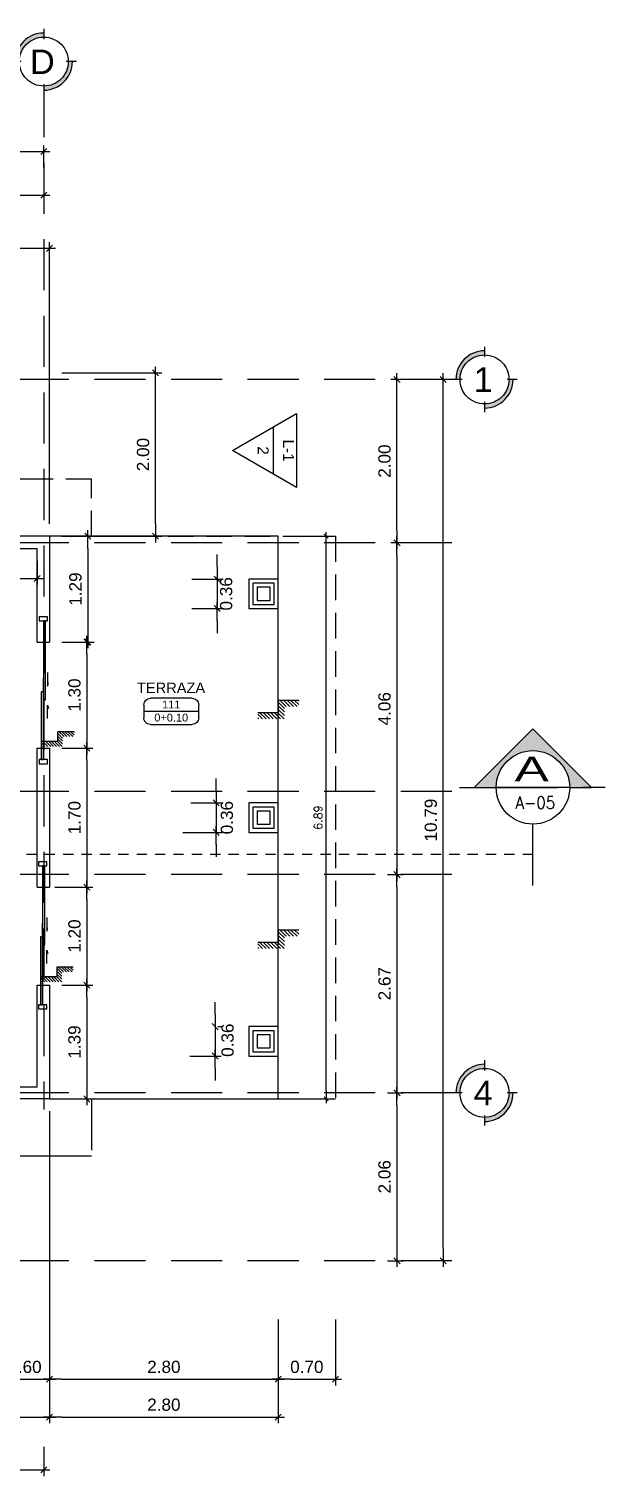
# Model space of a CAD drawing. Header units: millimetres. Extents: x 3 to 131, y 46 to 75.
# Drawn here: x 124.13 to 131.18, y 46.87 to 64.58 of the extents above; entities that cross this region are included whole.
import ezdxf
from ezdxf.enums import TextEntityAlignment as Align

# ---------------------------------------------------------------- set-up
doc = ezdxf.new("R2010")
doc.units = ezdxf.units.MM
doc.header["$LTSCALE"] = 0.5
doc.linetypes.add('CENTER2', pattern=[28.575, 19.05, -3.175, 3.175, -3.175])
doc.linetypes.add('HIDDEN2', pattern=[0.1875, 0.125, -0.0625])
for name, color, linetype in [('1.SIMBOLO', 1, 'Continuous'), ('AMBIENTE', 3, 'Continuous'), ('COTAS', 1, 'Continuous'), ('DESNIVELES', 2, 'Continuous'), ('EJES', 251, 'CENTER2'), ('MUEBLE', 1, 'Continuous'), ('Paredes', 5, 'Continuous'), ('piso', 253, 'Continuous'), ('PUERTA', 2, 'Continuous'), ('PUERTAS', 1, 'Continuous'), ('SIMBOLOGIA', 2, 'Continuous'), ('TECHO', 2, 'Continuous'), ('Techos', 2, 'Continuous')]:
    doc.layers.add(name, color=color, linetype=linetype)
doc.layers.add('verde', color=3, linetype='Continuous', lineweight=30)
doc.styles.add('A', font='arial.ttf')
doc.styles.add('arial', font='arial.ttf')
doc.styles.add('ROMANS', font='romans.shx')
doc.styles.add('SIMBOLOGIA', font='arial.ttf', dxfattribs={"height": 0.15})
doc.styles.add('Swis721', font='swissk.ttf')
doc.dimstyles.new('DIM 50', dxfattribs={"dimscale": 0, "dimtxt": 0.1, "dimasz": 0.1, "dimexe": 0.05, "dimexo": 0.1, "dimgap": 0.05, "dimtad": 1, "dimzin": 0, "dimdsep": 46, "dimtxsty": 'ROMANS', "dimblk": 'COTA', "dimcen": 0.05, "dimdle": 0.075, "dimclrd": 1, "dimclre": 1, "dimclrt": 3, "dimaunit": 1, "dimadec": 0, "dimazin": 0, "dimtfac": 0.75, "dimtix": 1, "dimtmove": 2, "dimatfit": 3, "dimfxl": 0.075, "dimtvp": 1.5, "dimtolj": 1, "dimtzin": 0, "dimarcsym": 0})
doc.dimstyles.new('DIM 75', dxfattribs={"dimscale": 0, "dimtxt": 0.15, "dimasz": 0.15, "dimexe": 0.075, "dimexo": 0.15, "dimgap": 0.075, "dimtad": 1, "dimzin": 0, "dimdsep": 46, "dimtxsty": 'ROMANS', "dimblk": 'COTA', "dimcen": 0.075, "dimdle": 0.075, "dimclrd": 256, "dimclre": 256, "dimclrt": 256, "dimaunit": 1, "dimadec": 0, "dimazin": 0, "dimtfac": 0.75, "dimtix": 1, "dimtmove": 2, "dimatfit": 3, "dimfxl": 0.075, "dimtvp": 1.5, "dimtolj": 1, "dimtzin": 0, "dimarcsym": 0})

# ---------------------------------------------------------------- blocks, each defined once
blk = doc.blocks.new('TECHO')
at = {"layer": 'TECHO', "color": 8, "linetype": 'HIDDEN2', "ltscale": 5}
for p, q in [((6.557, 59.25), (4.16, 59.25)), ((13.46, 59.25), (12.395, 59.25)), ((14.06, 59.25), (13.46, 59.25)), ((14.06, 58.55), (14.06, 59.25)), ((6.931, 52.645), (5.124, 52.645)), ((13.46, 50.961), (6.931, 50.961))]:
    blk.add_line(p, q, dxfattribs=at)
at = {"layer": 'TECHO', "color": 8, "linetype": 'HIDDEN2', "ltscale": 10}
for p, q in [((6.931, 50.961), (6.931, 52.645)), ((14.06, 51.661), (14.06, 50.961)), ((14.06, 50.961), (13.46, 50.961))]:
    blk.add_line(p, q, dxfattribs=at)
at = {"layer": 'TECHO', "color": 8, "linetype": 'HIDDEN2', "ltscale": 5}
for points in [[(6.557, 59.25), (6.557, 61.251), (12.395, 61.251), (12.395, 59.25)], [(4.16, 59.25), (4.16, 59.25), (0.414, 59.25), (0, 59.25), (0, 49.16), (0, 48.91), (4.724, 48.91), (5.124, 48.91), (5.124, 52.645)], [(14.06, 58.55), (17.046, 58.55), (17.046, 51.661), (14.06, 51.661)]]:
    blk.add_lwpolyline(points, dxfattribs=at)
blk = doc.blocks.new('Ambiente1')
at = {"color": 3}
for p, q in [((-0.01472, -0.2965), (-0.01472, -0.2915)), ((-0.01222, -0.289), (0.00376, -0.289)), ((0.00626, -0.2915), (0.00626, -0.2965)), ((-0.01472, -0.294), (0.00626, -0.294)), ((0.00376, -0.299), (-0.01222, -0.299))]:
    blk.add_line(p, q, dxfattribs=at)
for centre, start, end in [((-0.01222, -0.2915), 90, 180), ((0.00376, -0.2915), 0, 90), ((-0.01222, -0.2965), 180, 270), ((0.00376, -0.2965), 270, 0)]:
    blk.add_arc(centre, 0.0025, start, end, dxfattribs=at)
at = {"style": 'Swis721', "flags": 4}
for p in [(-0.00416, -0.28315), (-0.00416, -0.28765)]:
    blk.add_attdef('1', text='', height=0.003, dxfattribs=at).set_placement(p, align=Align.CENTER)
at = {"style": 'ROMANS', "width": 0.9, "flags": 4}
for p in [(-0.00423, -0.2915), (-0.00423, -0.2965)]:
    blk.add_attdef('1', text='', height=0.0024, dxfattribs=at).set_placement(p, align=Align.MIDDLE_CENTER)
blk = doc.blocks.new('COTA')
at = {"color": 4}
blk.add_line((-0.25, -0.25), (0.25, 0.25), dxfattribs=at)
at = {"color": 1}
blk.add_line((-1, 0), (0.5, 0), dxfattribs=at)
blk = doc.blocks.new('*D113')
at = {"layer": 'COTAS', "lineweight": -2, "transparency": 16777216}
for p, q in [((124.38, 51.334), (124.38, 47.513)), ((118.241, 49.834), (118.241, 47.513)), ((118.391, 47.588), (124.23, 47.588))]:
    blk.add_line(p, q, dxfattribs=at)
at = {"layer": 'DEFPOINTS', "color": 0, "transparency": 16777216}
for p in [(124.38, 51.484), (118.241, 49.984), (124.38, 47.588)]:
    blk.add_point(p, dxfattribs=at)
at = {"layer": 'COTAS', "lineweight": -2, "transparency": 16777216, "xscale": 0.15, "yscale": 0.15, "zscale": 0.15, "rotation": 180}
blk.add_blockref('COTA', (118.241, 47.588), dxfattribs=at)
at = {"layer": 'COTAS', "lineweight": -2, "transparency": 16777216, "xscale": 0.15, "yscale": 0.15, "zscale": 0.15}
blk.add_blockref('COTA', (124.38, 47.588), dxfattribs=at)
at = {"layer": 'COTAS', "transparency": 16777216, "insert": (121.31, 47.74), "char_height": 0.15, "attachment_point": 5, "style": 'A'}
blk.add_mtext('\\A1;6.14', dxfattribs=at)
blk = doc.blocks.new('*D114')
at = {"layer": 'COTAS', "lineweight": -2, "transparency": 16777216}
for p, q in [((124.38, 51.334), (124.38, 47.513)), ((127.18, 48.783), (127.18, 47.513)), ((124.53, 47.588), (127.03, 47.588))]:
    blk.add_line(p, q, dxfattribs=at)
at = {"layer": 'DEFPOINTS', "color": 0, "transparency": 16777216}
for p in [(124.38, 51.484), (127.18, 48.933), (127.18, 47.588)]:
    blk.add_point(p, dxfattribs=at)
at = {"layer": 'COTAS', "lineweight": -2, "transparency": 16777216, "xscale": 0.15, "yscale": 0.15, "zscale": 0.15, "rotation": 180}
blk.add_blockref('COTA', (124.38, 47.588), dxfattribs=at)
at = {"layer": 'COTAS', "lineweight": -2, "transparency": 16777216, "xscale": 0.15, "yscale": 0.15, "zscale": 0.15}
blk.add_blockref('COTA', (127.18, 47.588), dxfattribs=at)
at = {"layer": 'COTAS', "transparency": 16777216, "insert": (125.78, 47.74), "char_height": 0.15, "attachment_point": 5, "style": 'A'}
blk.add_mtext('\\A1;2.80', dxfattribs=at)
blk = doc.blocks.new('*D73')
at = {"layer": 'COTAS', "lineweight": -2, "transparency": 16777216}
for p, q in [((123.78, 49.353), (123.78, 47.977)), ((124.38, 48.783), (124.38, 47.977)), ((123.93, 48.052), (124.23, 48.052))]:
    blk.add_line(p, q, dxfattribs=at)
at = {"layer": 'DEFPOINTS', "color": 0, "transparency": 16777216}
for p in [(123.78, 49.503), (124.38, 48.933), (124.38, 48.052)]:
    blk.add_point(p, dxfattribs=at)
at = {"layer": 'COTAS', "lineweight": -2, "transparency": 16777216, "xscale": 0.15, "yscale": 0.15, "zscale": 0.15, "rotation": 180}
blk.add_blockref('COTA', (123.78, 48.052), dxfattribs=at)
at = {"layer": 'COTAS', "lineweight": -2, "transparency": 16777216, "xscale": 0.15, "yscale": 0.15, "zscale": 0.15}
blk.add_blockref('COTA', (124.38, 48.052), dxfattribs=at)
at = {"layer": 'COTAS', "transparency": 16777216, "insert": (124.08, 48.203), "char_height": 0.15, "attachment_point": 5, "style": 'A'}
blk.add_mtext('\\A1;0.60', dxfattribs=at)
blk = doc.blocks.new('*D74')
at = {"layer": 'COTAS', "lineweight": -2, "transparency": 16777216}
for p, q in [((124.38, 51.334), (124.38, 47.977)), ((127.18, 48.783), (127.18, 47.977)), ((124.53, 48.052), (127.03, 48.052))]:
    blk.add_line(p, q, dxfattribs=at)
at = {"layer": 'DEFPOINTS', "color": 0, "transparency": 16777216}
for p in [(124.38, 51.484), (127.18, 48.933), (127.18, 48.052)]:
    blk.add_point(p, dxfattribs=at)
at = {"layer": 'COTAS', "lineweight": -2, "transparency": 16777216, "xscale": 0.15, "yscale": 0.15, "zscale": 0.15, "rotation": 180}
blk.add_blockref('COTA', (124.38, 48.052), dxfattribs=at)
at = {"layer": 'COTAS', "lineweight": -2, "transparency": 16777216, "xscale": 0.15, "yscale": 0.15, "zscale": 0.15}
blk.add_blockref('COTA', (127.18, 48.052), dxfattribs=at)
at = {"layer": 'COTAS', "transparency": 16777216, "insert": (125.78, 48.203), "char_height": 0.15, "attachment_point": 5, "style": 'A'}
blk.add_mtext('\\A1;2.80', dxfattribs=at)
blk = doc.blocks.new('*D75')
at = {"layer": 'COTAS', "lineweight": -2, "transparency": 16777216}
for p, q in [((127.18, 48.783), (127.18, 47.977)), ((127.88, 48.783), (127.88, 47.977)), ((127.33, 48.052), (127.73, 48.052))]:
    blk.add_line(p, q, dxfattribs=at)
at = {"layer": 'DEFPOINTS', "color": 0, "transparency": 16777216}
for p in [(127.18, 48.933), (127.88, 48.933), (127.88, 48.052)]:
    blk.add_point(p, dxfattribs=at)
at = {"layer": 'COTAS', "lineweight": -2, "transparency": 16777216, "xscale": 0.15, "yscale": 0.15, "zscale": 0.15, "rotation": 180}
blk.add_blockref('COTA', (127.18, 48.052), dxfattribs=at)
at = {"layer": 'COTAS', "lineweight": -2, "transparency": 16777216, "xscale": 0.15, "yscale": 0.15, "zscale": 0.15}
blk.add_blockref('COTA', (127.88, 48.052), dxfattribs=at)
at = {"layer": 'COTAS', "transparency": 16777216, "insert": (127.53, 48.203), "char_height": 0.15, "attachment_point": 5, "style": 'A'}
blk.add_mtext('\\A1;0.70', dxfattribs=at)
blk = doc.blocks.new('*D132')
at = {"layer": 'COTAS', "lineweight": -2, "transparency": 16777216}
for p, q in [((122.529, 60.523), (122.529, 61.973)), ((122.679, 61.898), (124.23, 61.898)), ((124.38, 58.523), (124.38, 61.973))]:
    blk.add_line(p, q, dxfattribs=at)
at = {"layer": 'DEFPOINTS', "color": 0, "transparency": 16777216}
for p in [(124.38, 61.898), (122.529, 60.373), (124.38, 58.373)]:
    blk.add_point(p, dxfattribs=at)
at = {"layer": 'COTAS', "lineweight": -2, "transparency": 16777216, "xscale": 0.15, "yscale": 0.15, "zscale": 0.15, "rotation": 180}
blk.add_blockref('COTA', (122.529, 61.898), dxfattribs=at)
at = {"layer": 'COTAS', "lineweight": -2, "transparency": 16777216, "xscale": 0.15, "yscale": 0.15, "zscale": 0.15}
blk.add_blockref('COTA', (124.38, 61.898), dxfattribs=at)
at = {"layer": 'COTAS', "transparency": 16777216, "insert": (123.454, 62.05), "char_height": 0.15, "attachment_point": 5, "style": 'A'}
blk.add_mtext('\\A1;1.85', dxfattribs=at)
blk = doc.blocks.new('*D84')
at = {"layer": 'COTAS', "lineweight": -2, "transparency": 16777216}
for p, q in [((120.365, 58.075), (120.365, 57.782)), ((124.23, 58.073), (124.23, 57.782)), ((120.515, 57.857), (124.08, 57.857))]:
    blk.add_line(p, q, dxfattribs=at)
at = {"layer": 'DEFPOINTS', "color": 0, "transparency": 16777216}
for p in [(120.365, 58.225), (124.23, 58.223), (124.23, 57.857)]:
    blk.add_point(p, dxfattribs=at)
at = {"layer": 'COTAS', "lineweight": -2, "transparency": 16777216, "xscale": 0.15, "yscale": 0.15, "zscale": 0.15, "rotation": 180}
blk.add_blockref('COTA', (120.365, 57.857), dxfattribs=at)
at = {"layer": 'COTAS', "lineweight": -2, "transparency": 16777216, "xscale": 0.15, "yscale": 0.15, "zscale": 0.15}
blk.add_blockref('COTA', (124.23, 57.857), dxfattribs=at)
at = {"layer": 'COTAS', "transparency": 16777216, "insert": (122.297, 58.009), "char_height": 0.15, "attachment_point": 5, "style": 'A'}
blk.add_mtext('\\A1;3.86', dxfattribs=at)
blk = doc.blocks.new('*D85')
at = {"layer": 'COTAS', "lineweight": -2, "transparency": 16777216}
for p, q in [((124.53, 60.373), (125.753, 60.373)), ((125.678, 58.523), (125.678, 60.223)), ((124.53, 58.373), (125.753, 58.373))]:
    blk.add_line(p, q, dxfattribs=at)
at = {"layer": 'DEFPOINTS', "color": 0, "transparency": 16777216}
for p in [(124.38, 60.373), (125.678, 60.373), (124.38, 58.373)]:
    blk.add_point(p, dxfattribs=at)
at = {"layer": 'COTAS', "lineweight": -2, "transparency": 16777216, "xscale": 0.15, "yscale": 0.15, "zscale": 0.15}
for p, rotation in [((125.678, 60.373), 90), ((125.678, 58.373), 270)]:
    blk.add_blockref('COTA', p, dxfattribs=dict(at, rotation=rotation))
at = {"layer": 'COTAS', "transparency": 16777216, "insert": (125.526, 59.373), "char_height": 0.15, "attachment_point": 5, "rotation": 90, "style": 'A'}
blk.add_mtext('\\A1;2.00', dxfattribs=at)
blk = doc.blocks.new('*D88')
at = {"layer": 'COTAS', "lineweight": -2, "transparency": 16777216}
for p, q in [((118.171, 62.699), (118.171, 62.624)), ((118.321, 62.549), (124.16, 62.549)), ((124.31, 62.699), (124.31, 62.624))]:
    blk.add_line(p, q, dxfattribs=at)
at = {"layer": 'DEFPOINTS', "color": 0, "transparency": 16777216}
for p in [(118.171, 62.549), (124.31, 62.549), (124.31, 62.549)]:
    blk.add_point(p, dxfattribs=at)
at = {"layer": 'COTAS', "lineweight": -2, "transparency": 16777216, "xscale": 0.15, "yscale": 0.15, "zscale": 0.15, "rotation": 180}
blk.add_blockref('COTA', (118.171, 62.549), dxfattribs=at)
at = {"layer": 'COTAS', "lineweight": -2, "transparency": 16777216, "xscale": 0.15, "yscale": 0.15, "zscale": 0.15}
blk.add_blockref('COTA', (124.31, 62.549), dxfattribs=at)
at = {"layer": 'COTAS', "transparency": 16777216, "insert": (121.24, 62.7), "char_height": 0.15, "attachment_point": 5, "style": 'A'}
blk.add_mtext('\\A1;6.14', dxfattribs=at)
blk = doc.blocks.new('*D89')
at = {"layer": 'COTAS', "lineweight": -2, "transparency": 16777216}
for p, q in [((111.609, 62.888), (111.609, 63.158)), ((111.759, 63.083), (124.16, 63.083)), ((124.31, 62.888), (124.31, 63.158))]:
    blk.add_line(p, q, dxfattribs=at)
at = {"layer": 'DEFPOINTS', "color": 0, "transparency": 16777216}
for p in [(124.31, 63.083), (111.609, 62.738), (124.31, 62.738)]:
    blk.add_point(p, dxfattribs=at)
at = {"layer": 'COTAS', "lineweight": -2, "transparency": 16777216, "xscale": 0.15, "yscale": 0.15, "zscale": 0.15, "rotation": 180}
blk.add_blockref('COTA', (111.609, 63.083), dxfattribs=at)
at = {"layer": 'COTAS', "lineweight": -2, "transparency": 16777216, "xscale": 0.15, "yscale": 0.15, "zscale": 0.15}
blk.add_blockref('COTA', (124.31, 63.083), dxfattribs=at)
at = {"layer": 'COTAS', "transparency": 16777216, "insert": (117.959, 63.235), "char_height": 0.15, "attachment_point": 5, "style": 'A'}
blk.add_mtext('\\A1;12.70', dxfattribs=at)
blk = doc.blocks.new('*D92')
at = {"layer": 'COTAS', "lineweight": -2, "transparency": 16777216}
for p, q in [((111.609, 47.224), (111.609, 46.867)), ((124.31, 47.224), (124.31, 46.867)), ((111.759, 46.942), (124.16, 46.942))]:
    blk.add_line(p, q, dxfattribs=at)
at = {"layer": 'DEFPOINTS', "color": 0, "transparency": 16777216}
for p in [(111.609, 47.374), (124.31, 47.374), (124.31, 46.942)]:
    blk.add_point(p, dxfattribs=at)
at = {"layer": 'COTAS', "lineweight": -2, "transparency": 16777216, "xscale": 0.15, "yscale": 0.15, "zscale": 0.15, "rotation": 180}
blk.add_blockref('COTA', (111.609, 46.942), dxfattribs=at)
at = {"layer": 'COTAS', "lineweight": -2, "transparency": 16777216, "xscale": 0.15, "yscale": 0.15, "zscale": 0.15}
blk.add_blockref('COTA', (124.31, 46.942), dxfattribs=at)
at = {"layer": 'COTAS', "transparency": 16777216, "insert": (117.959, 47.094), "char_height": 0.15, "attachment_point": 5, "style": 'A'}
blk.add_mtext('\\A1;12.70', dxfattribs=at)
blk = doc.blocks.new('*D93')
at = {"layer": 'COTAS', "lineweight": -2, "transparency": 16777216}
for p, q in [((126.432, 57.998), (126.432, 58.148)), ((126.124, 57.848), (126.507, 57.848)), ((126.432, 57.848), (126.432, 57.488)), ((126.124, 57.488), (126.507, 57.488)), ((126.432, 57.338), (126.432, 57.188))]:
    blk.add_line(p, q, dxfattribs=at)
at = {"layer": 'DEFPOINTS', "color": 0, "transparency": 16777216}
for p in [(125.974, 57.848), (125.974, 57.488), (126.432, 57.488)]:
    blk.add_point(p, dxfattribs=at)
at = {"layer": 'COTAS', "lineweight": -2, "transparency": 16777216, "xscale": 0.15, "yscale": 0.15, "zscale": 0.15}
for p, rotation in [((126.432, 57.848), 270), ((126.432, 57.488), 90)]:
    blk.add_blockref('COTA', p, dxfattribs=dict(at, rotation=rotation))
at = {"layer": 'COTAS', "transparency": 16777216, "insert": (126.543, 57.668), "char_height": 0.15, "attachment_point": 5, "rotation": 90, "style": 'A'}
blk.add_mtext('\\A1;0.36', dxfattribs=at)
blk = doc.blocks.new('*D94')
at = {"layer": 'COTAS', "lineweight": -2, "transparency": 16777216}
for p, q in [((126.419, 55.258), (126.419, 55.408)), ((126.111, 55.108), (126.494, 55.108)), ((126.419, 55.108), (126.419, 54.748)), ((126.011, 54.748), (126.494, 54.748)), ((126.419, 54.598), (126.419, 54.448))]:
    blk.add_line(p, q, dxfattribs=at)
at = {"layer": 'DEFPOINTS', "color": 0, "transparency": 16777216}
for p in [(125.961, 55.108), (125.861, 54.748), (126.419, 54.748)]:
    blk.add_point(p, dxfattribs=at)
at = {"layer": 'COTAS', "lineweight": -2, "transparency": 16777216, "xscale": 0.15, "yscale": 0.15, "zscale": 0.15}
for p, rotation in [((126.419, 55.108), 270), ((126.419, 54.748), 90)]:
    blk.add_blockref('COTA', p, dxfattribs=dict(at, rotation=rotation))
at = {"layer": 'COTAS', "transparency": 16777216, "insert": (126.552, 54.928), "char_height": 0.15, "attachment_point": 5, "rotation": 90, "style": 'A'}
blk.add_mtext('\\A1;0.36', dxfattribs=at)
blk = doc.blocks.new('*D95')
at = {"layer": 'COTAS', "lineweight": -2, "transparency": 16777216}
for p, q in [((126.407, 52.519), (126.407, 52.669)), ((126.407, 52.369), (126.407, 52.009)), ((126.441, 52.369), (126.482, 52.369)), ((126.099, 52.009), (126.482, 52.009)), ((126.407, 51.859), (126.407, 51.709))]:
    blk.add_line(p, q, dxfattribs=at)
at = {"layer": 'DEFPOINTS', "color": 0, "transparency": 16777216}
for p in [(126.291, 52.369), (125.949, 52.009), (126.407, 52.009)]:
    blk.add_point(p, dxfattribs=at)
at = {"layer": 'COTAS', "lineweight": -2, "transparency": 16777216, "xscale": 0.15, "yscale": 0.15, "zscale": 0.15}
for p, rotation in [((126.407, 52.369), 270), ((126.407, 52.009), 90)]:
    blk.add_blockref('COTA', p, dxfattribs=dict(at, rotation=rotation))
at = {"layer": 'COTAS', "transparency": 16777216, "insert": (126.56, 52.203), "char_height": 0.15, "attachment_point": 5, "rotation": 90, "style": 'A'}
blk.add_mtext('\\A1;0.36', dxfattribs=at)
blk = doc.blocks.new('*D98')
at = {"layer": 'COTAS', "lineweight": -2, "transparency": 16777216}
for p, q in [((128.973, 60.293), (128.558, 60.293)), ((128.633, 58.443), (128.633, 60.143)), ((128.973, 58.293), (128.558, 58.293))]:
    blk.add_line(p, q, dxfattribs=at)
at = {"layer": 'DEFPOINTS', "color": 0, "transparency": 16777216}
for p in [(128.633, 60.293), (129.123, 60.293), (129.123, 58.293)]:
    blk.add_point(p, dxfattribs=at)
at = {"layer": 'COTAS', "lineweight": -2, "transparency": 16777216, "xscale": 0.15, "yscale": 0.15, "zscale": 0.15}
for p, rotation in [((128.633, 60.293), 90), ((128.633, 58.293), 270)]:
    blk.add_blockref('COTA', p, dxfattribs=dict(at, rotation=rotation))
at = {"layer": 'COTAS', "transparency": 16777216, "insert": (128.481, 59.293), "char_height": 0.15, "attachment_point": 5, "rotation": 90, "style": 'A'}
blk.add_mtext('\\A1;2.00', dxfattribs=at)
blk = doc.blocks.new('*D99')
at = {"layer": 'COTAS', "lineweight": -2, "transparency": 16777216}
for p, q in [((128.665, 58.293), (128.558, 58.293)), ((128.633, 58.143), (128.633, 54.38)), ((128.518, 54.23), (128.708, 54.23))]:
    blk.add_line(p, q, dxfattribs=at)
at = {"layer": 'DEFPOINTS', "color": 0, "transparency": 16777216}
for p in [(128.815, 58.293), (128.368, 54.23), (128.633, 54.23)]:
    blk.add_point(p, dxfattribs=at)
at = {"layer": 'COTAS', "lineweight": -2, "transparency": 16777216, "xscale": 0.15, "yscale": 0.15, "zscale": 0.15}
for p, rotation in [((128.633, 58.293), 90), ((128.633, 54.23), 270)]:
    blk.add_blockref('COTA', p, dxfattribs=dict(at, rotation=rotation))
at = {"layer": 'COTAS', "transparency": 16777216, "insert": (128.481, 56.261), "char_height": 0.15, "attachment_point": 5, "rotation": 90, "style": 'A'}
blk.add_mtext('\\A1;4.06', dxfattribs=at)
blk = doc.blocks.new('*D100')
at = {"layer": 'COTAS', "lineweight": -2, "transparency": 16777216}
for p, q in [((128.518, 54.23), (128.708, 54.23)), ((128.633, 54.08), (128.633, 51.709)), ((128.518, 51.559), (128.708, 51.559))]:
    blk.add_line(p, q, dxfattribs=at)
at = {"layer": 'DEFPOINTS', "color": 0, "transparency": 16777216}
for p in [(128.368, 54.23), (128.368, 51.559), (128.633, 51.559)]:
    blk.add_point(p, dxfattribs=at)
at = {"layer": 'COTAS', "lineweight": -2, "transparency": 16777216, "xscale": 0.15, "yscale": 0.15, "zscale": 0.15}
for p, rotation in [((128.633, 54.23), 90), ((128.633, 51.559), 270)]:
    blk.add_blockref('COTA', p, dxfattribs=dict(at, rotation=rotation))
at = {"layer": 'COTAS', "transparency": 16777216, "insert": (128.481, 52.895), "char_height": 0.15, "attachment_point": 5, "rotation": 90, "style": 'A'}
blk.add_mtext('\\A1;2.67', dxfattribs=at)
blk = doc.blocks.new('*D101')
at = {"layer": 'COTAS', "lineweight": -2, "transparency": 16777216}
for p, q in [((128.518, 51.559), (128.708, 51.559)), ((128.633, 51.409), (128.633, 49.653)), ((128.518, 49.503), (128.708, 49.503))]:
    blk.add_line(p, q, dxfattribs=at)
at = {"layer": 'DEFPOINTS', "color": 0, "transparency": 16777216}
for p in [(128.368, 51.559), (128.368, 49.503), (128.633, 49.503)]:
    blk.add_point(p, dxfattribs=at)
at = {"layer": 'COTAS', "lineweight": -2, "transparency": 16777216, "xscale": 0.15, "yscale": 0.15, "zscale": 0.15}
for p, rotation in [((128.633, 51.559), 90), ((128.633, 49.503), 270)]:
    blk.add_blockref('COTA', p, dxfattribs=dict(at, rotation=rotation))
at = {"layer": 'COTAS', "transparency": 16777216, "insert": (128.481, 50.531), "char_height": 0.15, "attachment_point": 5, "rotation": 90, "style": 'A'}
blk.add_mtext('\\A1;2.06', dxfattribs=at)
blk = doc.blocks.new('*D102')
at = {"layer": 'COTAS', "lineweight": -2, "transparency": 16777216}
for p, q in [((129.155, 60.293), (129.124, 60.293)), ((129.199, 49.653), (129.199, 60.143)), ((129.155, 49.503), (129.124, 49.503))]:
    blk.add_line(p, q, dxfattribs=at)
at = {"layer": 'DEFPOINTS', "color": 0, "transparency": 16777216}
for p in [(129.199, 60.293), (129.305, 60.293), (129.305, 49.503)]:
    blk.add_point(p, dxfattribs=at)
at = {"layer": 'COTAS', "lineweight": -2, "transparency": 16777216, "xscale": 0.15, "yscale": 0.15, "zscale": 0.15}
for p, rotation in [((129.199, 60.293), 90), ((129.199, 49.503), 270)]:
    blk.add_blockref('COTA', p, dxfattribs=dict(at, rotation=rotation))
at = {"layer": 'COTAS', "transparency": 16777216, "insert": (129.048, 54.898), "char_height": 0.15, "attachment_point": 5, "rotation": 90, "style": 'A'}
blk.add_mtext('\\A1;10.79', dxfattribs=at)
blk = doc.blocks.new('EJES')
at = {"layer": 'EJES'}
h = blk.add_hatch(color=8, dxfattribs=at)
h.dxf.hatch_style = 1
h.paths.add_polyline_path([(0, 0.75, 0.414214), (-0.35, 0.4), (-0.3, 0.4, -0.414214), (0, 0.7)])
h = blk.add_hatch(color=8, dxfattribs=at)
h.dxf.hatch_style = 1
h.paths.add_polyline_path([(0, 0.05, 0.414214), (0.35, 0.4), (0.3, 0.4, -0.414214), (0, 0.1)])
at = {"layer": 'EJES', "color": 2}
for p, q in [((0, 0.8), (0, 0.675)), ((-0.275, 0.4), (-0.4, 0.4)), ((0.4, 0.4), (0.275, 0.4)), ((0, 0.125), (0, 0))]:
    blk.add_line(p, q, dxfattribs=at)
blk.add_circle((0, 0.4), 0.3, dxfattribs=at)
for start, end in [(90, 180), (270, 0)]:
    blk.add_arc((0, 0.4), 0.35, start, end, dxfattribs=at)
at = {"layer": 'MUEBLE', "style": 'Swis721'}
blk.add_attdef('EJE', text='', height=0.3, dxfattribs=at).set_placement((-0.017, 0.248), align=Align.CENTER)
blk = doc.blocks.new('simbols')
at = {"layer": 'SIMBOLOGIA'}
blk.add_hatch(color=12, dxfattribs=at).paths.add_polyline_path([(19.08, 54.746), (19.348, 54.746), (18.63, 55.465), (17.912, 54.746), (18.18, 54.746, -0.414214), (18.63, 55.196, -0.414214)])
at = {"layer": 'EJES', "linetype": 'HIDDEN2', "ltscale": 10}
for p, q in [((12.643, 63.332), (12.643, 50.801)), ((17.638, 59.741), (6.27, 59.741)), ((17.638, 57.74), (-3.972, 57.74)), ((17.638, 54.698), (-3.972, 54.698)), ((17.638, 53.678), (-3.972, 53.678)), ((17.638, 51.006), (6.224, 51.006)), ((17.638, 48.95), (-3.972, 48.95))]:
    blk.add_line(p, q, dxfattribs=at)
at = {"layer": 'SIMBOLOGIA', "color": 3}
for p, q in [((18.63, 55.465), (17.912, 54.746)), ((18.63, 55.465), (19.348, 54.746)), ((19.08, 54.746), (18.18, 54.746)), ((19.08, 54.746), (19.348, 54.746)), ((19.513, 54.746), (19.245, 54.746))]:
    blk.add_line(p, q, dxfattribs=at)
at = {"layer": 'SIMBOLOGIA'}
for p, q in [((17.73, 54.746), (18.93, 54.746)), ((18.63, 53.546), (18.63, 54.296))]:
    blk.add_line(p, q, dxfattribs=at)
at = {"layer": 'SIMBOLOGIA', "color": 6, "linetype": 'HIDDEN2', "ltscale": 2}
blk.add_lwpolyline([(18.63, 53.924), (12.046, 53.924)], dxfattribs=at)
at = {"layer": 'SIMBOLOGIA', "color": 3}
blk.add_circle((18.63, 54.746), 0.45, dxfattribs=at)
at = {"layer": 'EJES'}
ref = blk.add_blockref('EJES', (12.643, 63.232), dxfattribs=at)
ref.add_attrib('EJE', 'D', dxfattribs={"color": 2, "height": 0.3, "style": 'Swis721'}).set_placement((12.626, 63.48), align=Align.CENTER)
ref = blk.add_blockref('EJES', (18.038, 59.341), dxfattribs=at)
ref.add_attrib('EJE', '1', dxfattribs={"color": 2, "height": 0.3, "style": 'Swis721'}).set_placement((18.021, 59.589), align=Align.CENTER)
ref = blk.add_blockref('EJES', (18.038, 50.606), dxfattribs=at)
ref.add_attrib('EJE', '4', dxfattribs={"color": 2, "height": 0.3, "style": 'Swis721'}).set_placement((18.021, 50.854), align=Align.CENTER)
at = {"layer": 'SIMBOLOGIA', "style": 'Swis721', "width": 1.5}
blk.add_text('A', height=0.3, dxfattribs=at).set_placement((18.615, 54.971), align=Align.MIDDLE_CENTER)
at = {"layer": 'SIMBOLOGIA', "style": 'ROMANS', "width": 0.9}
blk.add_text('A-05', height=0.15, dxfattribs=at).set_placement((18.66, 54.439), align=Align.BOTTOM_CENTER)
blk = doc.blocks.new('EL')
at = {"layer": 'verde'}
blk.add_line((335.473, -430.431), (336.278, -430.431), dxfattribs=at)
blk.add_lwpolyline([(335.876, -429.734), (335.239, -430.836), (336.512, -430.836)], close=True, dxfattribs=at)
blk = doc.blocks.new('SIMB_ELEVACION')
at = {"layer": '1.SIMBOLO', "xscale": 1.480390116057345, "yscale": 1.480390116057345, "zscale": 1.480390116057345, "rotation": 270}
blk.add_blockref('EL', (637.206, 497.227), dxfattribs=at)
at = {"layer": '1.SIMBOLO', "color": 2, "style": 'SIMBOLOGIA'}
for tag, p in [('NUM_ELEVACION', (-0.233, 0)), ('ELEVACION', (0.25, 0))]:
    blk.add_attdef(tag, text='', height=0.278, rotation=270, dxfattribs=at).set_placement(p, align=Align.MIDDLE_CENTER)
blk = doc.blocks.new('*D140')
at = {"layer": 'DEFPOINTS', "color": 0, "ltscale": 0.5, "transparency": 16777216}
for p in [(127.18, 58.373), (127.767, 58.373), (127.18, 51.484)]:
    blk.add_point(p, dxfattribs=at)
at = {"layer": 'PUERTA', "color": 1, "lineweight": -2, "ltscale": 0.5, "transparency": 16777216}
for p, q in [((127.28, 58.373), (127.817, 58.373)), ((127.767, 51.584), (127.767, 58.273)), ((127.28, 51.484), (127.817, 51.484))]:
    blk.add_line(p, q, dxfattribs=at)
at = {"layer": 'PUERTA', "color": 1, "lineweight": -2, "ltscale": 0.5, "transparency": 16777216, "xscale": 0.1, "yscale": 0.1, "zscale": 0.1}
for p, rotation in [((127.767, 58.373), 89.99976978132075), ((127.767, 51.484), 269.9997697813208)]:
    blk.add_blockref('COTA', p, dxfattribs=dict(at, rotation=rotation))
at = {"layer": 'PUERTA', "color": 3, "ltscale": 0.5, "transparency": 16777216, "insert": (127.667, 54.928), "char_height": 0.1, "attachment_point": 5, "rotation": 89.9998, "style": 'ROMANS'}
blk.add_mtext('\\A1;6.89', dxfattribs=at)
blk = doc.blocks.new('PUERTA CORREDIZA-2.00-01')
at = {"layer": 'PUERTAS'}
for p, q in [((-2, 0.1), (-1.95, 0.1)), ((-2, 0), (-2, 0.1)), ((-1.95, 0), (-2, 0)), ((-1.95, 0.1), (-1.95, 0)), ((-1.95, 0.025), (-1.95, 0.05)), ((-0.25, 0.1), (-0.2, 0.1)), ((-0.25, 0), (-0.25, 0.1)), ((-0.25, 0.075), (-0.25, 0.05)), ((-0.2, 0), (-0.25, 0)), ((-0.2, 0.1), (-0.2, 0))]:
    blk.add_line(p, q, dxfattribs=at)
at = {"layer": 'PUERTAS', "color": 1}
for p, q in [((-0.25, 0.05), (-1.95, 0.05)), ((-1.95, 0.05), (-0.95, 0.05)), ((-1.118, 0.025), (-1.95, 0.025)), ((-1.218, 0.075), (-0.25, 0.075)), ((-1.218, 0.05), (-1.218, 0.075)), ((-1.118, 0.05), (-1.118, 0.025)), ((-0.25, 0.05), (-1.05, 0.05))]:
    blk.add_line(p, q, dxfattribs=at)
at = {"layer": 'PUERTAS', "color": 2}
for p, q in [((-1.447, 0.101), (-1.281, 0.101)), ((-1.281, 0.101), (-1.323, 0.113)), ((-1.05, 0.101), (-1.007, 0.113)), ((-0.883, 0.101), (-1.05, 0.101))]:
    blk.add_line(p, q, dxfattribs=at)
blk = doc.blocks.new('*D144')
at = {"layer": 'COTAS', "lineweight": -2, "transparency": 16777216}
for p, q in [((124.53, 58.373), (124.925, 58.373)), ((124.85, 58.223), (124.85, 57.228)), ((124.53, 57.078), (124.925, 57.078))]:
    blk.add_line(p, q, dxfattribs=at)
at = {"layer": 'DEFPOINTS', "color": 0, "transparency": 16777216}
for p in [(124.38, 58.373), (124.38, 57.078), (124.85, 57.078)]:
    blk.add_point(p, dxfattribs=at)
at = {"layer": 'COTAS', "lineweight": -2, "transparency": 16777216, "xscale": 0.15, "yscale": 0.15, "zscale": 0.15}
for p, rotation in [((124.85, 58.373), 90), ((124.85, 57.078), 270)]:
    blk.add_blockref('COTA', p, dxfattribs=dict(at, rotation=rotation))
at = {"layer": 'COTAS', "transparency": 16777216, "insert": (124.698, 57.726), "char_height": 0.15, "attachment_point": 5, "rotation": 90, "style": 'A'}
blk.add_mtext('\\A1;1.29', dxfattribs=at)
blk = doc.blocks.new('*D145')
at = {"layer": 'COTAS', "lineweight": -2, "transparency": 16777216}
for p, q in [((124.53, 57.078), (124.912, 57.078)), ((124.837, 56.928), (124.837, 55.928)), ((124.53, 55.778), (124.912, 55.778))]:
    blk.add_line(p, q, dxfattribs=at)
at = {"layer": 'DEFPOINTS', "color": 0, "transparency": 16777216}
for p in [(124.38, 57.078), (124.38, 55.778), (124.837, 55.778)]:
    blk.add_point(p, dxfattribs=at)
at = {"layer": 'COTAS', "lineweight": -2, "transparency": 16777216, "xscale": 0.15, "yscale": 0.15, "zscale": 0.15}
for p, rotation in [((124.837, 57.078), 90), ((124.837, 55.778), 270)]:
    blk.add_blockref('COTA', p, dxfattribs=dict(at, rotation=rotation))
at = {"layer": 'COTAS', "transparency": 16777216, "insert": (124.686, 56.428), "char_height": 0.15, "attachment_point": 5, "rotation": 90, "style": 'A'}
blk.add_mtext('\\A1;1.30', dxfattribs=at)
blk = doc.blocks.new('*D110')
at = {"layer": 'COTAS', "lineweight": -2, "transparency": 16777216}
for p, q in [((124.446, 54.078), (124.912, 54.078)), ((124.837, 53.928), (124.837, 53.028)), ((124.53, 52.878), (124.912, 52.878))]:
    blk.add_line(p, q, dxfattribs=at)
at = {"layer": 'DEFPOINTS', "color": 0, "transparency": 16777216}
for p in [(124.296, 54.078), (124.38, 52.878), (124.837, 52.878)]:
    blk.add_point(p, dxfattribs=at)
at = {"layer": 'COTAS', "lineweight": -2, "transparency": 16777216, "xscale": 0.15, "yscale": 0.15, "zscale": 0.15}
for p, rotation in [((124.837, 54.078), 90), ((124.837, 52.878), 270)]:
    blk.add_blockref('COTA', p, dxfattribs=dict(at, rotation=rotation))
at = {"layer": 'COTAS', "transparency": 16777216, "insert": (124.686, 53.478), "char_height": 0.15, "attachment_point": 5, "rotation": 90, "style": 'A'}
blk.add_mtext('\\A1;1.20', dxfattribs=at)
blk = doc.blocks.new('*D111')
at = {"layer": 'COTAS', "lineweight": -2, "transparency": 16777216}
for p, q in [((124.53, 52.878), (124.912, 52.878)), ((124.837, 52.728), (124.837, 51.634)), ((124.446, 51.484), (124.912, 51.484))]:
    blk.add_line(p, q, dxfattribs=at)
at = {"layer": 'DEFPOINTS', "color": 0, "transparency": 16777216}
for p in [(124.38, 52.878), (124.296, 51.484), (124.837, 51.484)]:
    blk.add_point(p, dxfattribs=at)
at = {"layer": 'COTAS', "lineweight": -2, "transparency": 16777216, "xscale": 0.15, "yscale": 0.15, "zscale": 0.15}
for p, rotation in [((124.837, 52.878), 90), ((124.837, 51.484), 270)]:
    blk.add_blockref('COTA', p, dxfattribs=dict(at, rotation=rotation))
at = {"layer": 'COTAS', "transparency": 16777216, "insert": (124.686, 52.181), "char_height": 0.15, "attachment_point": 5, "rotation": 90, "style": 'A'}
blk.add_mtext('\\A1;1.39', dxfattribs=at)
blk = doc.blocks.new('*D146')
at = {"layer": 'COTAS', "lineweight": -2, "transparency": 16777216}
for p, q in [((124.53, 55.778), (124.912, 55.778)), ((124.837, 55.628), (124.837, 54.228)), ((124.53, 54.078), (124.912, 54.078))]:
    blk.add_line(p, q, dxfattribs=at)
at = {"layer": 'DEFPOINTS', "color": 0, "transparency": 16777216}
for p in [(124.38, 55.778), (124.38, 54.078), (124.837, 54.078)]:
    blk.add_point(p, dxfattribs=at)
at = {"layer": 'COTAS', "lineweight": -2, "transparency": 16777216, "xscale": 0.15, "yscale": 0.15, "zscale": 0.15}
for p, rotation in [((124.837, 55.778), 90), ((124.837, 54.078), 270)]:
    blk.add_blockref('COTA', p, dxfattribs=dict(at, rotation=rotation))
at = {"layer": 'COTAS', "transparency": 16777216, "insert": (124.686, 54.928), "char_height": 0.15, "attachment_point": 5, "rotation": 90, "style": 'A'}
blk.add_mtext('\\A1;1.70', dxfattribs=at)

msp = doc.modelspace()

# ---------------------------------------------------------------- hatches: boundary and pattern name
at = {"layer": 'DESNIVELES'}
h = msp.add_hatch(dxfattribs=at)
h.set_pattern_fill('LINE', color=13, scale=0.25, angle=-315, style=0)
h.set_pattern_definition([(315, (128.829975, 204.376604), (-0.022097087, -0.022097087), [])])
h.paths.add_polyline_path([(127.18, 56.212), (127.18, 56.362), (127.43, 56.362), (127.43, 56.287), (127.255, 56.287), (127.255, 56.137), (126.93, 56.137), (126.93, 56.212)])
h = msp.add_hatch(dxfattribs=at)
h.set_pattern_fill('LINE', color=13, scale=0.2, angle=-315, style=0)
h.set_pattern_definition([(315, (125.799884, 174.391332), (-0.0176776695, -0.0176776695), [])])
h.paths.add_polyline_path([(124.48, 55.86), (124.48, 55.98), (124.68, 55.98), (124.68, 55.92), (124.54, 55.92), (124.54, 55.8), (124.28, 55.8), (124.28, 55.86)])
h = msp.add_hatch(dxfattribs=at)
h.set_pattern_fill('LINE', color=13, scale=0.25, angle=-315, style=0)
h.set_pattern_definition([(315, (128.829975, 201.56553), (-0.022097087, -0.022097087), [])])
h.paths.add_polyline_path([(127.18, 53.401), (127.18, 53.551), (127.43, 53.551), (127.43, 53.476), (127.255, 53.476), (127.255, 53.326), (126.93, 53.326), (126.93, 53.401)])
h = msp.add_hatch(dxfattribs=at)
h.set_pattern_fill('LINE', color=13, scale=0.2, angle=-315, style=0)
h.set_pattern_definition([(315, (125.791765, 171.51114), (-0.0176776695, -0.0176776695), [])])
h.paths.add_polyline_path([(124.471, 52.979), (124.471, 53.099), (124.671, 53.099), (124.671, 53.039), (124.531, 53.039), (124.531, 52.919), (124.271, 52.919), (124.271, 52.979)])

# ---------------------------------------------------------------- linework, layer by layer
for points in [[(127.43, 56.362), (127.18, 56.362), (127.18, 56.212), (126.93, 56.212)], [(124.68, 55.98), (124.48, 55.98), (124.48, 55.86), (124.28, 55.86)], [(127.43, 53.551), (127.18, 53.551), (127.18, 53.401), (126.93, 53.401)], [(124.671, 53.099), (124.471, 53.099), (124.471, 52.979), (124.271, 52.979)]]:
    msp.add_lwpolyline(points, dxfattribs=at)
at = {"layer": 'Paredes'}
for p, q in [((124.38, 58.373), (121.285, 58.373)), ((124.38, 58.373), (124.38, 57.078)), ((121.285, 58.223), (124.23, 58.223)), ((124.23, 57.078), (124.23, 58.223)), ((124.23, 57.078), (124.38, 57.078)), ((124.23, 54.078), (124.23, 55.778)), ((124.23, 55.778), (124.38, 55.778)), ((124.38, 55.778), (124.38, 54.078)), ((124.23, 54.078), (124.38, 54.078)), ((124.23, 51.634), (124.23, 52.878)), ((124.23, 52.878), (124.38, 52.878)), ((124.38, 52.878), (124.38, 51.484)), ((120.051, 51.634), (124.23, 51.634)), ((124.38, 51.484), (120.041, 51.484))]:
    msp.add_line(p, q, dxfattribs=at)
for points in [[(126.82, 57.848), (126.82, 57.488), (127.18, 57.488), (127.18, 57.848)], [(126.82, 55.108), (126.82, 54.748), (127.18, 54.748), (127.18, 55.108)], [(126.82, 52.369), (126.82, 52.009), (127.18, 52.009), (127.18, 52.369)]]:
    msp.add_lwpolyline(points, close=True, dxfattribs=at)
at = {"layer": 'Paredes', "color": 1}
for points in [[(126.87, 57.798), (126.87, 57.538), (127.13, 57.538), (127.13, 57.798)], [(126.92, 57.748), (126.92, 57.588), (127.08, 57.588), (127.08, 57.748)], [(126.87, 55.058), (126.87, 54.798), (127.13, 54.798), (127.13, 55.058)], [(126.92, 55.008), (126.92, 54.848), (127.08, 54.848), (127.08, 55.008)], [(126.87, 52.319), (126.87, 52.059), (127.13, 52.059), (127.13, 52.319)], [(126.92, 52.269), (126.92, 52.109), (127.08, 52.109), (127.08, 52.269)]]:
    msp.add_lwpolyline(points, close=True, dxfattribs=at)
at = {"layer": 'piso'}
for p, q in [((127.18, 58.373), (124.38, 58.373)), ((127.18, 51.484), (127.18, 58.373)), ((124.38, 51.484), (127.18, 51.484))]:
    msp.add_line(p, q, dxfattribs=at)
at = {"layer": 'Techos', "color": 4}
msp.add_lwpolyline([(124.38, 51.484), (127.18, 51.484), (127.18, 58.373), (124.38, 58.373)], dxfattribs=at)

# ---------------------------------------------------------------- block references
at = {"layer": '1.SIMBOLO'}
ref = msp.add_blockref('SIMB_ELEVACION', (127.116, 59.422), dxfattribs=dict(at, xscale=-0.4799999999999898, yscale=0.4799999999999898, zscale=0.4799999999999898, rotation=359.9997697813209))
ref.add_attrib('ELEVACION', '2', dxfattribs={"color": 2, "height": 0.133, "rotation": 269.9998, "style": 'SIMBOLOGIA'}).set_placement((126.996, 59.422), align=Align.MIDDLE_CENTER)
ref.add_attrib('NUM_ELEVACION', 'L-1', dxfattribs={"color": 2, "height": 0.1334, "rotation": 269.9998, "style": 'SIMBOLOGIA'}).set_placement((127.199, 59.422), align=Align.BOTTOM_CENTER)
at = {"layer": 'AMBIENTE'}
ref = msp.add_blockref('Ambiente1', (125.735, 65.637), dxfattribs=dict(at, xscale=-32.00000000000001, yscale=32, zscale=32, rotation=0.000456708896621194))
ref.add_attrib('1', '111', dxfattribs={"layer": '0', "height": 0.096, "rotation": 0.0005, "style": 'arial', "flags": 4}).set_placement((125.87, 56.313), align=Align.MIDDLE_CENTER)
ref.add_attrib('1', '0+0.10', dxfattribs={"layer": '0', "height": 0.096, "rotation": 0.0005, "style": 'arial', "flags": 4}).set_placement((125.87, 56.153), align=Align.MIDDLE_CENTER)
ref.add_attrib('1', 'TERRAZA', dxfattribs={"layer": '0', "height": 0.128, "rotation": 0.0005, "style": 'arial', "flags": 4}).set_placement((125.868, 56.453), align=Align.CENTER)
at = {"layer": 'COTAS', "color": 3}
msp.add_blockref('TECHO', (110.834, -0.178), dxfattribs=at)
at = {"layer": 'Paredes'}
msp.add_blockref('simbols', (111.667, 0.552), dxfattribs=at)
at = {"layer": 'PUERTAS', "xscale": -1, "rotation": 270}
for p in [(124.255, 57.588), (124.246, 54.588)]:
    msp.add_blockref('PUERTA CORREDIZA-2.00-01', p, dxfattribs=at)

# ---------------------------------------------------------------- dimensions: what is measured, and where the dimension line sits
at = {"layer": 'COTAS', "color": 3}
for base, p1, p2, picture, middle in [((124.31, 63.083), (111.609, 62.738), (124.31, 62.738), '*D89', (117.959, 63.235)), ((124.31, 62.549), (118.171, 62.549), (124.31, 62.549), '*D88', (121.24, 62.7)), ((124.38, 61.898), (122.529, 60.373), (124.38, 58.373), '*D132', (123.454, 62.05)), ((124.2295, 57.8573), (120.3647, 58.2249), (124.2295, 58.2229), '*D84', (122.2971, 58.0089)), ((124.38, 47.588), (118.241, 49.984), (124.38, 51.484), '*D113', (121.31, 47.74)), ((127.18, 47.588), (124.38, 51.484), (127.18, 48.933), '*D114', (125.78, 47.74)), ((127.18, 48.052), (124.38, 51.484), (127.18, 48.933), '*D74', (125.78, 48.203)), ((124.38, 48.052), (123.78, 49.503), (124.38, 48.933), '*D73', (124.08, 48.203)), ((127.88, 48.052), (127.18, 48.933), (127.88, 48.933), '*D75', (127.53, 48.203)), ((124.31, 46.942), (111.609, 47.374), (124.31, 47.374), '*D92', (117.959, 47.094))]:
    dim = msp.add_linear_dim(base=base, p1=p1, p2=p2, dimstyle='DIM 75', override={"dimscale": 1, "dimtxsty": 'A'}, dxfattribs=at)
    dim.commit()
    dim.dimension.update_dxf_attribs({"geometry": picture, "text_midpoint": middle})
for base, p1, p2, picture, middle in [((125.678, 60.373), (124.38, 58.373), (124.38, 60.373), '*D85', (125.526, 59.373)), ((128.633, 60.293), (129.123, 58.293), (129.123, 60.293), '*D98', (128.481, 59.293)), ((129.199, 60.293), (129.305, 49.503), (129.305, 60.293), '*D102', (129.048, 54.898)), ((124.8496, 57.0784), (124.3795, 58.3729), (124.3795, 57.0784), '*D144', (124.698, 57.7257)), ((128.633, 54.23), (128.815, 58.293), (128.368, 54.23), '*D99', (128.481, 56.261)), ((124.837, 55.778), (124.38, 57.078), (124.38, 55.778), '*D145', (124.686, 56.428)), ((124.837, 54.078), (124.38, 55.778), (124.38, 54.078), '*D146', (124.686, 54.928)), ((128.633, 51.559), (128.368, 54.23), (128.368, 51.559), '*D100', (128.481, 52.895)), ((124.837, 52.878), (124.296, 54.078), (124.38, 52.878), '*D110', (124.686, 53.478)), ((124.837, 51.484), (124.38, 52.878), (124.296, 51.484), '*D111', (124.686, 52.181)), ((128.633, 49.503), (128.368, 51.559), (128.368, 49.503), '*D101', (128.481, 50.531))]:
    dim = msp.add_linear_dim(base=base, p1=p1, p2=p2, angle=90, dimstyle='DIM 75', override={"dimscale": 1, "dimtxsty": 'A'}, dxfattribs=at)
    dim.commit()
    dim.dimension.update_dxf_attribs({"geometry": picture, "text_midpoint": middle})
for base, p1, p2, picture, middle in [((126.432, 57.488), (125.974, 57.848), (125.974, 57.488), '*D93', (126.543, 57.668)), ((126.419, 54.748), (125.961, 55.108), (125.861, 54.748), '*D94', (126.552, 54.928)), ((126.407, 52.009), (126.291, 52.369), (125.949, 52.009), '*D95', (126.56, 52.203))]:
    dim = msp.add_linear_dim(base=base, p1=p1, p2=p2, angle=90, dimstyle='DIM 75', override={"dimscale": 1, "dimtxsty": 'A'}, dxfattribs=at)
    dim.commit()
    dim.dimension.update_dxf_attribs({"geometry": picture, "text_midpoint": middle, "dimtype": 160})
at = {"layer": 'PUERTA', "color": 3, "ltscale": 0.5}
dim = msp.add_aligned_dim(p1=(127.18, 51.484), p2=(127.18, 58.373), distance=-0.587, dimstyle='DIM 50', override={"dimscale": 1}, dxfattribs=at)
dim.commit()
dim.dimension.update_dxf_attribs({"geometry": '*D140', "text_midpoint": (127.667, 54.928)})

doc.saveas('drawing.dxf')
